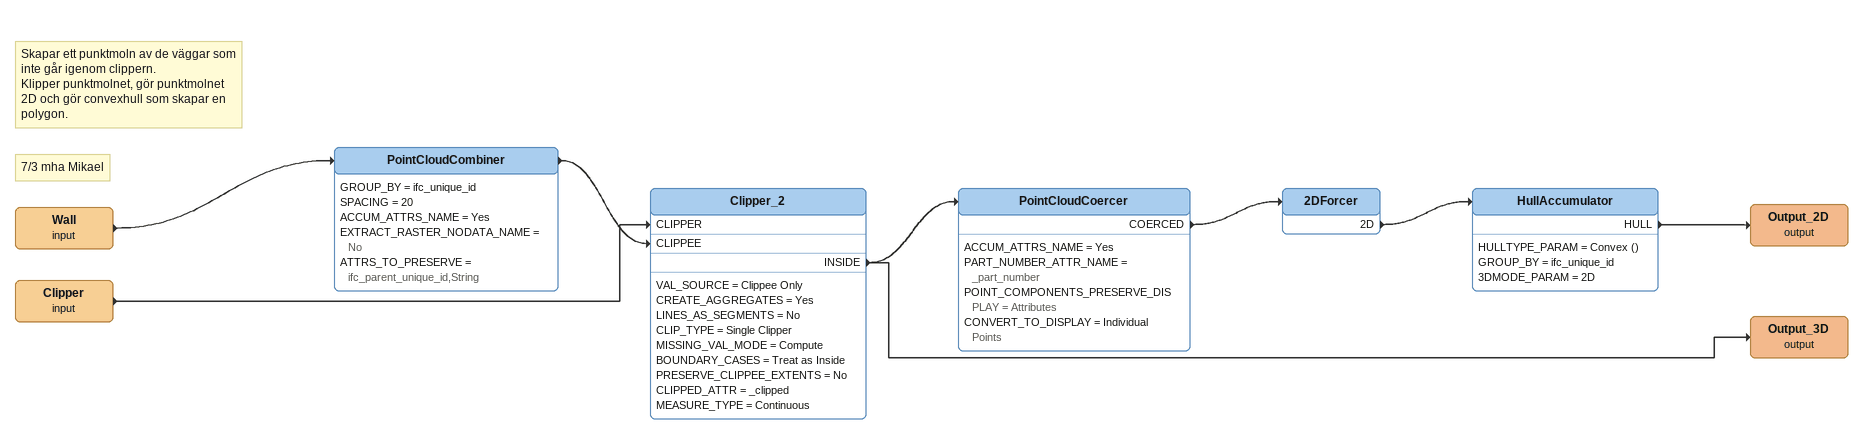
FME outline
Note: Skapar ett punktmoln av de väggar som inte går igenom clippern. / Klipper punktmolnet, gör punktmolnet 2D och gör convexhull som skapar en polygon.
Note: 7/3 mha Mikael
Wall (input)
    -> PointCloudCombiner
PointCloudCombiner
    GROUP_BY = ifc_unique_id
    SPACING = 20
    ACCUM_ATTRS_NAME = Yes
    EXTRACT_RASTER_NODATA_NAME = No
    ATTRS_TO_PRESERVE = ifc_parent_unique_id,String
    -> Clipper_2 [CLIPPEE]
Clipper (input)
    -> Clipper_2 [CLIPPER]
Clipper_2
    VAL_SOURCE = Clippee Only
    CREATE_AGGREGATES = Yes
    LINES_AS_SEGMENTS = No
    CLIP_TYPE = Single Clipper
    MISSING_VAL_MODE = Compute
    BOUNDARY_CASES = Treat as Inside
    PRESERVE_CLIPPEE_EXTENTS = No
    CLIPPED_ATTR = _clipped
    MEASURE_TYPE = Continuous
    INSIDE -> PointCloudCoercer
    INSIDE -> Output_3D (output)
PointCloudCoercer
    ACCUM_ATTRS_NAME = Yes
    PART_NUMBER_ATTR_NAME = _part_number
    POINT_COMPONENTS_PRESERVE_DISPLAY = Attributes
    CONVERT_TO_DISPLAY = Individual Points
    COERCED -> 2DForcer
2DForcer
    2D -> HullAccumulator
HullAccumulator
    HULLTYPE_PARAM = Convex ()
    GROUP_BY = ifc_unique_id
    3DMODE_PARAM = 2D
    HULL -> Output_2D (output)
Output_2D (output)
Output_3D (output)
